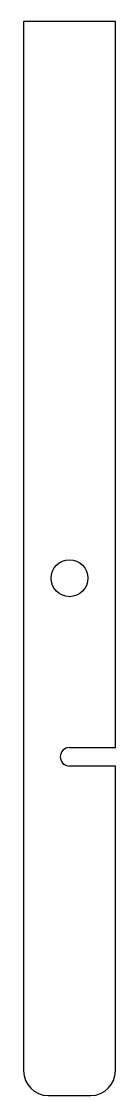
# Model space of a CAD drawing. Header units: millimetres. Extents: x -43.8 to -36.3, y -84 to 3.2.
import ezdxf

# ---------------------------------------------------------------- set-up
doc = ezdxf.new("R2010")
doc.units = ezdxf.units.MM
doc.layers.get('0').update_dxf_attribs({"linetype": 'CONTINUOUS'})

msp = doc.modelspace()

# ---------------------------------------------------------------- linework, layer by layer
for p, q in [((-36.3, 3.2), (-43.8, 3.2)), ((-43.8, 3.2), (-43.8, -82)), ((-36.3, -55.75), (-36.3, 3.2)), ((-40.05, -55.75), (-36.3, -55.75)), ((-36.3, -57.25), (-40.05, -57.25)), ((-36.3, -82), (-36.3, -57.25)), ((-41.8, -84), (-38.3, -84))]:
    msp.add_line(p, q)
msp.add_circle((-40.05, -42), 1.5)
for centre, radius, start, end in [((-40.05, -56.5), 0.75, 90, 270), ((-41.8, -82), 2, 180, 270), ((-38.3, -82), 2, -90, 0)]:
    msp.add_arc(centre, radius, start, end)

doc.saveas('drawing.dxf')
